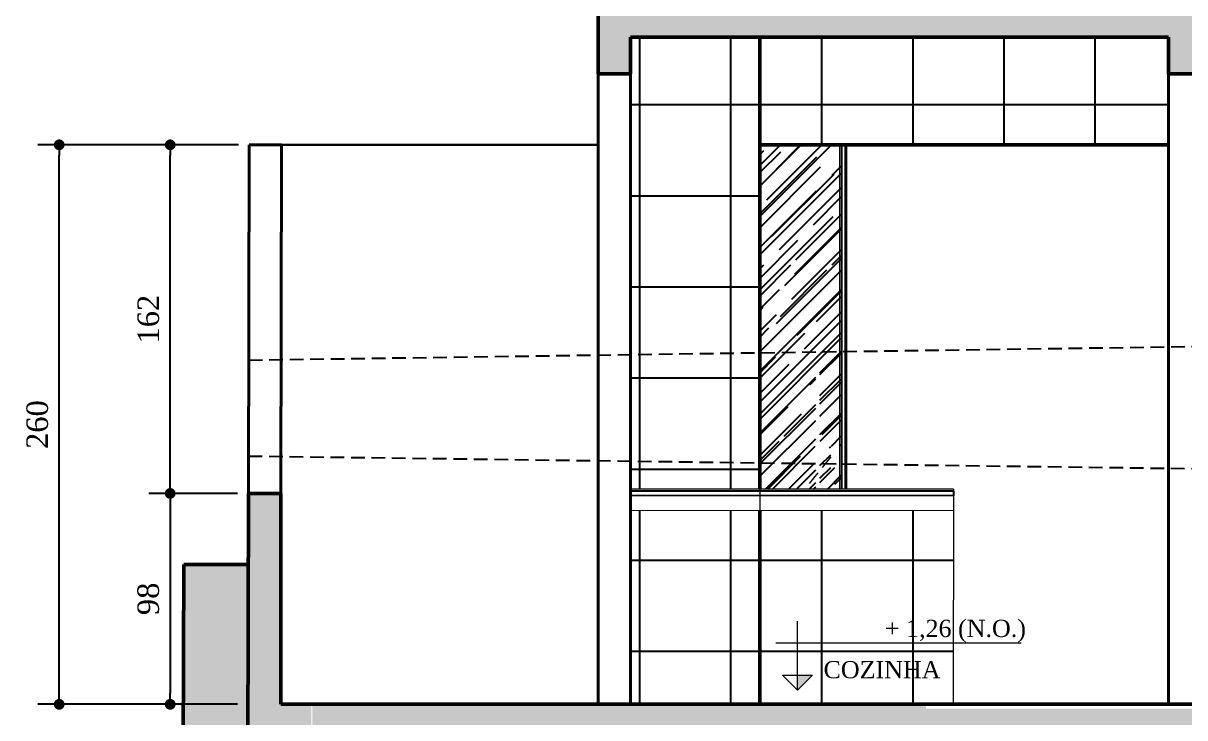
# Model space of a CAD drawing. Header units: millimetres. Extents: x 103208 to 171806, y -164 to 10038.
# Drawn here: x 113053 to 113593, y 2663 to 2986 of the extents above; entities that cross this region are included whole.
import ezdxf

# ---------------------------------------------------------------- set-up
doc = ezdxf.new("R2010")
doc.units = ezdxf.units.MM
doc.linetypes.add('HIDDEN', pattern=[9.525, 6.35, -3.175])
for name, color, linetype in [('COZINHA', 2, 'Continuous'), ('Grama', 84, 'Continuous'), ('Piso', 55, 'Continuous'), ('PN010', 1, 'Continuous'), ('Portas-Cotas', 2, 'Continuous'), ('Projeção Janela - Viga', 1, 'HIDDEN'), ('Projeção perfil', 74, 'HIDDEN')]:
    doc.layers.add(name, color=color, linetype=linetype)
for name, color, linetype, lineweight in [('Fachadas - Varanda', 3, 'Continuous', 30), ('Hachura', 1, 'Continuous', 9), ('Moveis', 1, 'Continuous', 9), ('Parede Baixa', 5, 'Continuous', 50), ('Parede Corte', 4, 'Continuous', 40), ('Pisos Externos', 15, 'Continuous', 9), ('Portas - Janelas', 2, 'Continuous', 20), ('Projeção Portas', 55, 'HIDDEN', 5)]:
    doc.layers.add(name, color=color, linetype=linetype, lineweight=lineweight)
doc.styles.add('Valéria', font='romantic.ttf', dxfattribs={"height": 10})
doc.styles.add('Valéria1', font='romantic.ttf', dxfattribs={"height": 10})
doc.dimstyles.new('Cota - 50', dxfattribs={"dimtxt": 10, "dimasz": 5, "dimexe": 10, "dimexo": 20, "dimgap": 5, "dimtad": 1, "dimtxsty": 'Valéria', "dimblk": 'DOT', "dimcen": 0, "dimclrd": 12, "dimclre": 12, "dimclrt": 2, "dimazin": 2, "dimtfac": 1, "dimtix": 1, "dimtmove": 0, "dimatfit": 3, "dimldrblk": 'DOT', "dimfxl": 1, "dimarcsym": 0})

# ---------------------------------------------------------------- blocks, each defined once
blk = doc.blocks.new('_Dot')
at = {"color": 0, "linetype": 'ByBlock', "lineweight": -2}
blk.add_line((-0.5, 0), (-1, 0), dxfattribs=at)
at = {"color": 0, "linetype": 'ByBlock', "const_width": 0.5}
blk.add_lwpolyline([(-0.25, 0, 1), (0.25, 0, 1)], format="xyb", close=True, dxfattribs=at)
blk = doc.blocks.new('*D901')
at = {"color": 12, "lineweight": -2, "transparency": 16777216}
for p, q in [((113152.82, 2767.45), (113111.48, 2767.45)), ((113121.48, 2762.45), (113121.48, 2674.45)), ((113152.58, 2669.45), (113111.48, 2669.45))]:
    blk.add_line(p, q, dxfattribs=at)
at = {"layer": 'Defpoints', "color": 0, "transparency": 16777216}
for p in [(113172.82, 2767.45), (113121.48, 2669.45), (113172.58, 2669.45)]:
    blk.add_point(p, dxfattribs=at)
at = {"color": 12, "lineweight": -2, "transparency": 16777216, "xscale": 5, "yscale": 5, "zscale": 5}
for p, rotation in [((113121.48, 2767.45), 90), ((113121.48, 2669.45), 270)]:
    blk.add_blockref('_Dot', p, dxfattribs=dict(at, rotation=rotation))
at = {"color": 2, "transparency": 16777216, "insert": (113111.32, 2718.45), "char_height": 10, "attachment_point": 5, "rotation": 90, "style": 'Valéria'}
blk.add_mtext('98', dxfattribs=at)
blk = doc.blocks.new('*D892')
at = {"color": 12, "lineweight": -2, "transparency": 16777216}
for p, q in [((113138.22, 2929.45), (113111.48, 2929.45)), ((113121.48, 2772.45), (113121.48, 2924.45)), ((113137.82, 2767.45), (113111.48, 2767.45))]:
    blk.add_line(p, q, dxfattribs=at)
at = {"layer": 'Defpoints', "color": 0, "transparency": 16777216}
for p in [(113121.48, 2929.45), (113158.22, 2929.45, -132275.13), (113157.82, 2767.45, -94862.44)]:
    blk.add_point(p, dxfattribs=at)
at = {"color": 12, "lineweight": -2, "transparency": 16777216, "xscale": 5, "yscale": 5, "zscale": 5}
for p, rotation in [((113121.48, 2929.45), 90), ((113121.48, 2767.45), 270)]:
    blk.add_blockref('_Dot', p, dxfattribs=dict(at, rotation=rotation))
at = {"color": 2, "transparency": 16777216, "insert": (113111.34, 2848.45), "char_height": 10, "attachment_point": 5, "rotation": 90, "style": 'Valéria'}
blk.add_mtext('162', dxfattribs=at)
blk = doc.blocks.new('*D893')
at = {"color": 12, "lineweight": -2, "transparency": 16777216}
for p, q in [((113153.22, 2929.45), (113059.9, 2929.45)), ((113069.9, 2674.45), (113069.9, 2924.45)), ((113152.82, 2669.45), (113059.9, 2669.45))]:
    blk.add_line(p, q, dxfattribs=at)
at = {"layer": 'Defpoints', "color": 0, "transparency": 16777216}
for p in [(113069.9, 2929.45), (113173.22, 2929.45, -89266.81), (113172.82, 2669.45, -132275.13)]:
    blk.add_point(p, dxfattribs=at)
at = {"color": 12, "lineweight": -2, "transparency": 16777216, "xscale": 5, "yscale": 5, "zscale": 5}
for p, rotation in [((113069.9, 2929.45), 90), ((113069.9, 2669.45), 270)]:
    blk.add_blockref('_Dot', p, dxfattribs=dict(at, rotation=rotation))
at = {"color": 2, "transparency": 16777216, "insert": (113059.75, 2799.45), "char_height": 10, "attachment_point": 5, "rotation": 90, "style": 'Valéria'}
blk.add_mtext('260', dxfattribs=at)

msp = doc.modelspace()

# ---------------------------------------------------------------- hatches: boundary and pattern name
at = {"layer": 'Grama', "transparency": 33554559}
h = msp.add_hatch(dxfattribs=at)
h.set_pattern_fill('AR-RROOF', color=33, scale=0.4, angle=45)
h.set_pattern_definition([(45, (681.49, 8218.683), (8.6210459, 22.9894557), [152.4, -20.32, 50.8, -10.16]), (45, (687.453, 8231.83), (-16.7391974, 2.3707876), [30.48, -3.3528, 60.96, -7.62]), (45, (678.976, 8228.382), (32.5444482, 42.17128274), [81.28, -14.224, 40.64, -10.16])])
h.paths.add_polyline_path([(113395.40422, 2929.45454), (113433.39245, 2929.45454), (113433.39245, 2880.45454), (113395.40422, 2880.45454)])
h.paths.add_polyline_path([(113421.39244, 2824.463), (113423.39244, 2824.463), (113423.39244, 2780.82561), (113421.39244, 2780.85223)], flags=16)
edge = h.paths.add_edge_path(flags=17)
edge.add_line((113429.39245, 2780.74576), (113430.9812, 2780.72462))
edge.add_arc((113431.31616, 2781.66685), 1, 250.4295931, 288.0454953)
edge.add_line((113431.62593, 2780.71604), (113432.39245, 2780.70584))
edge.add_line((113432.39245, 2780.70584), (113432.39245, 2779.463))
edge.add_line((113432.39245, 2779.463), (113429.39245, 2779.463))
edge.add_line((113429.39245, 2779.463), (113429.39245, 2780.74576))
edge = h.paths.add_edge_path(flags=16)
edge.add_arc((113431.31616, 2781.66685), 1, 288.0454953, 610.4295931)
edge.add_line((113430.9812, 2780.72462), (113431.62593, 2780.71604))
h.paths.add_polyline_path([(113428.39245, 2780.75907), (113429.39245, 2780.74576), (113429.39245, 2779.463), (113428.39245, 2779.463)], flags=16)
h.paths.add_polyline_path([(113428.39245, 2789.463), (113429.39245, 2789.463), (113429.39245, 2780.74576), (113428.39245, 2780.75907)], flags=16)
edge = h.paths.add_edge_path()
edge.add_arc((113431.31616, 2781.66685), 1, 288.0454953, 610.4295931)
edge.add_line((113430.9812, 2780.72462), (113429.39245, 2780.74576))
edge.add_line((113429.39245, 2780.74576), (113429.39245, 2789.463))
edge.add_line((113429.39245, 2789.463), (113433.39245, 2789.463))
edge.add_line((113433.39245, 2789.463), (113433.39245, 2880.45454))
edge.add_line((113433.39245, 2880.45454), (113395.40422, 2880.45454))
edge.add_line((113395.40422, 2880.45454), (113395.40422, 2769.48902))
edge.add_line((113395.40422, 2769.48902), (113421.39244, 2769.48902))
edge.add_line((113421.39244, 2769.48902), (113421.39244, 2780.85223))
edge.add_line((113421.39244, 2780.85223), (113423.39244, 2780.82561))
edge.add_line((113423.39244, 2780.82561), (113423.39244, 2769.48902))
edge.add_line((113423.39244, 2769.48902), (113433.39245, 2769.48902))
edge.add_line((113433.39245, 2769.48902), (113433.39245, 2780.69253))
edge.add_line((113433.39245, 2780.69253), (113431.62593, 2780.71604))
at = {"layer": 'Hachura'}
h = msp.add_hatch(dxfattribs=at)
h.set_pattern_fill('EARTH', color=256, scale=2, angle=45)
h.set_pattern_definition([(45, (7824.418, -2144.957), (2e-15, 17.9605122), [12.7, -12.7]), (45, (7821.05, -2141.589), (2e-15, 17.9605122), [12.7, -12.7]), (45, (7817.682, -2138.222), (2e-15, 17.9605122), [12.7, -12.7]), (135, (7817.682, -2135.976), (-17.9605122, 2e-15), [12.7, -12.7]), (135, (7821.05, -2132.609), (-17.9605122, 2e-15), [12.7, -12.7]), (135, (7824.418, -2129.241), (-17.9605122, 2e-15), [12.7, -12.7])])
h.paths.add_polyline_path([(113157.65627, 2462.36553), (113128.32289, 2462.36553), (113128.32289, 2733.55513), (113157.65627, 2733.55513)])
h.paths.add_polyline_path([(113313.47221, 2461.55513), (113188.67727, 2461.72096), (113188.13924, 2658.55513), (113312.21534, 2658.14993)])
h.paths.add_polyline_path([(113578.47221, 2461.55513), (113343.47221, 2462.36553), (113343.47221, 2658.96033), (113578.47221, 2658.14993)])
h.paths.add_polyline_path([(113926.6415, 2462.36553), (113608.47221, 2461.55513), (113608.47221, 2658.14993), (113926.6415, 2658.96033)])
h.paths.add_polyline_path([(114242.4886, 2462.36553), (113956.6415, 2462.36553), (113956.6415, 2658.55513), (114242.4886, 2658.55513)])
h.paths.add_polyline_path([(114608.61409, 2462.85975), (114272.4886, 2462.36553), (114272.4886, 2658.55513), (114608.61409, 2659.04934)])
h.paths.add_polyline_path([(114638.61409, 2658.55513), (114638.61409, 2462.36553), (114982.56193, 2462.43906), (114983.04463, 2658.55513)])
at = {"layer": 'Piso'}
h = msp.add_hatch(dxfattribs=at)
h.set_pattern_fill('ANSI37', color=256, scale=13.333333, angle=-45)
h.set_pattern_definition([(360, (-579.367, 6334.755), (3e-14, 42.333333), []), (90, (-579.367, 6334.755), (-42.333333, 3e-14), [])])
h.paths.add_polyline_path([(113585.39245, 2979.45453), (113395.40422, 2979.45453), (113395.40422, 2929.45454), (113585.39245, 2929.45454)])
h.paths.add_polyline_path([(113395.40422, 2979.45454), (113335.39245, 2979.45454), (113335.39245, 2782.47831), (113395.40422, 2781.67967)])
h.paths.add_polyline_path([(113485.38852, 2759.40401), (113395.40422, 2759.45453), (113395.40422, 2669.45454), (113485.33801, 2669.45454), (113485.35406, 2698.02495), (113412.91178, 2698.02495), (113412.91178, 2683.02495), (113419.91178, 2683.02495), (113412.91178, 2676.02495), (113405.91178, 2683.02495), (113412.91178, 2683.02495), (113412.91178, 2698.02495), (113485.35406, 2698.02495)])
h.paths.add_polyline_path([(113422.65766, 2676.93142), (113479.90027, 2676.93142), (113479.90027, 2694.17402), (113422.65766, 2694.17402)], flags=24)
h.paths.add_polyline_path([(113451.19021, 2696.01342), (113519.37956, 2696.01342), (113519.37956, 2713.25602), (113451.19021, 2713.25602)], flags=9)
h.paths.add_polyline_path([(113335.39245, 2769.48902), (113395.40422, 2769.48902), (113395.40422, 2781.67967), (113335.39245, 2782.47831)])
h.paths.add_polyline_path([(113395.40422, 2759.45453), (113335.39245, 2759.48823), (113335.39245, 2669.45454), (113395.40422, 2669.45454)])
at = {"layer": 'Portas - Janelas'}
msp.add_hatch(color=256, dxfattribs=at).paths.add_polyline_path([(113419.91178, 2683.02495), (113412.91178, 2683.02495), (113412.91178, 2676.02495)])
at = {"layer": 'Portas-Cotas'}
h = msp.add_hatch(dxfattribs=at)
h.set_pattern_fill('AR-CONC', color=256, scale=0.1, angle=45)
h.set_pattern_definition([(95, (681.49, 8218.683), (14.009465, 11.755338), [1.905, -20.955]), (40, (681.49, 8218.683), (-16.0018453, 11.017673), [1.524, -16.7640584]), (145.451445, (682.658, 8219.663), (-1.9923798, 22.7730102), [1.619001, -17.8090245]), (91.1842, (677.898, 8222.275), (22.1410243, 16.1953413), [2.8575, -31.4325]), (141.635558, (679.743, 8223.625), (-0.708662, 34.2826764), [2.428502, -26.713561]), (36.18415, (677.898, 8222.275), (-0.708662, 34.2826764), [2.285997, -25.145973]), (66, (680.592, 8223.173), (17.951998, 3.489515), [1.905, -20.955]), (11, (680.592, 8223.173), (-8.6539927, 17.3941193), [1.524, -16.764]), (116.451445, (682.088, 8223.464), (9.2980052, 20.8836343), [1.619001, -17.8089938]), (82.5, (681.4904, 8218.683), (-5.7605469, 6.19734137), [0, -16.5608, 0, -17.018, 0, -16.8275]), (52.5, (681.49, 8218.683), (-2.3589727, 11.8087), [0, -9.7028, 0, -16.1798, 0, -6.4135]), (12.5, (677.485, 8214.678), (9.9927863, 9.18261956), [0, -6.35, 0, -19.812, 0, -26.289]), (2.5, (675.689, 8212.882), (8.6763904, 12.2722393), [0, -8.255, 0, -13.1572, 0, -18.669])])
h.paths.add_polyline_path([(113320.39246, 2979.45454), (113335.39245, 2979.45454), (113335.39245, 2962.45454), (113320.39246, 2962.45454)])
h.paths.add_polyline_path([(113320.39246, 2992.45454), (114631.75709, 2992.26946), (114631.75709, 2979.26946), (113320.39246, 2979.45454)])
h.paths.add_polyline_path([(113585.39245, 2979.45454), (113600.39245, 2979.45454), (113600.39245, 2962.45454), (113585.39245, 2962.45454)])
h.paths.add_polyline_path([(113929.34607, 2979.45454), (113954.30448, 2979.45454), (113954.30448, 2962.45454), (113929.34607, 2962.45454)])
h.paths.add_polyline_path([(114251.71325, 2979.45454), (114266.71329, 2979.45454), (114266.71329, 2962.45454), (114251.71325, 2962.45454)])
h.paths.add_polyline_path([(114616.72028, 2979.26955), (114631.72033, 2979.26945), (114631.72033, 2962.26945), (114616.72028, 2962.26955)])
h = msp.add_hatch(dxfattribs=at)
h.set_pattern_fill('AR-CONC', color=256, scale=0.1, angle=45)
h.set_pattern_definition([(95, (7823.838, -2144.868), (14.009465, 11.755338), [1.905, -20.955]), (40, (7823.838, -2144.868), (-16.0018453, 11.017673), [1.524, -16.7640584]), (145.451445, (7825.005, -2143.888), (-1.9923798, 22.7730102), [1.619001, -17.8090245]), (91.1842, (7820.246, -2141.276), (22.1410243, 16.1953413), [2.8575, -31.4325]), (141.635558, (7822.09, -2139.926), (-0.708662, 34.2826764), [2.428502, -26.713561]), (36.18415, (7820.246, -2141.276), (-0.708662, 34.282676), [2.285997, -25.145973]), (66, (7822.94, -2140.378), (17.951998, 3.489515), [1.905, -20.955]), (11, (7822.94, -2140.378), (-8.6539927, 17.3941193), [1.524, -16.764]), (116.451445, (7824.436, -2140.087), (9.2980052, 20.8836343), [1.619001, -17.8089938]), (82.5, (7823.838, -2144.868), (-5.7605469, 6.19734137), [0, -16.5608, 0, -17.018, 0, -16.8275]), (52.5, (7823.838, -2144.868), (-2.3589727, 11.8087), [0, -9.7028, 0, -16.1798, 0, -6.4135]), (12.5, (7819.8326, -2148.873), (9.9927863, 9.18261956), [0, -6.35, 0, -19.812, 0, -26.289]), (2.5, (7818.037, -2150.669), (8.6763904, 12.2722393), [0, -8.255, 0, -13.1572, 0, -18.669])])
h.paths.add_polyline_path([(113157.82411, 2767.45454), (113172.58394, 2767.45454), (113172.58394, 2669.45454), (113157.82411, 2669.45454)])
h.paths.add_polyline_path([(113187.07642, 2462.38101), (113157.82411, 2462.38101), (113157.82411, 2669.45454), (113187.07642, 2669.45454)])
h.paths.add_polyline_path([(113472.58484, 2669.45454), (113187.55947, 2669.45454), (113187.55947, 2659.45454), (113472.58484, 2659.45454)])
h.paths.add_polyline_path([(113342.89245, 2462.45454), (113312.89245, 2462.45454), (113312.89245, 2659.45454), (113342.89245, 2659.45454)])
h.paths.add_polyline_path([(113472.58484, 2667.45454), (113628.99295, 2667.45454), (113628.99295, 2659.45454), (113472.58484, 2659.45454)])
h.paths.add_polyline_path([(113577.89245, 2659.45454), (113607.89245, 2659.45454), (113607.89245, 2462.45454), (113577.89245, 2462.45454)])
h.paths.add_polyline_path([(113628.99295, 2659.45454), (113928.58621, 2659.45454), (113928.58621, 2669.45454), (113628.99295, 2669.45454)])
h.paths.add_polyline_path([(113928.58621, 2659.45454), (114982.46487, 2659.45454), (114982.70972, 2669.06581), (113928.58621, 2669.45454)])

# ---------------------------------------------------------------- linework, layer by layer
at = {"layer": 'COZINHA'}
for p, q in [((113485.39245, 2768.48902, -903356.63511), (113335.39245, 2768.48902, -903356.63511)), ((113485.39245, 2766.40401, -903356.63511), (113335.39245, 2766.48823, -903356.63511)), ((113485.39245, 2768.48902, -903356.63511), (113485.39245, 2766.39278, -903356.63511))]:
    msp.add_line(p, q, dxfattribs=at)
at = {"layer": 'Fachadas - Varanda'}
msp.add_line((113320.39245, 2929.45454), (113173.22124, 2929.45454), dxfattribs=at)
at = {"layer": 'Hachura'}
for p, q in [((113412.91178, 2676.02495, 132275.12661), (113412.91178, 2708.02495, 132275.12661)), ((113402.91178, 2698.02495, 132275.12661), (113516.81151, 2698.02495, 132275.12661)), ((113405.91178, 2683.02495, 132275.12661), (113419.91178, 2683.02495, 132275.12661)), ((113405.91178, 2683.02495, 132275.12661), (113412.91178, 2676.02495, 132275.12661)), ((113419.91178, 2683.02495, 132275.12661), (113412.91178, 2676.02495, 132275.12661))]:
    msp.add_line(p, q, dxfattribs=at)
at = {"layer": 'Moveis'}
for p, q in [((113485.39245, 2769.48902, -903356.63511), (113335.39245, 2769.48902, -903356.63511)), ((113395.40422, 2769.48902, -903356.63511), (113395.40422, 2759.45453, -903356.63511)), ((113485.39245, 2769.48902, -903356.63511), (113485.39245, 2768.48902, -903356.63511)), ((113485.39245, 2766.39278, -903356.63511), (113485.33801, 2669.45454, -903356.63511)), ((113485.39245, 2759.404, -903356.63511), (113335.39245, 2759.48823, -903356.63511))]:
    msp.add_line(p, q, dxfattribs=at)
at = {"layer": 'Parede Baixa'}
for p, q in [((113320.39246, 2992.45454, 294825.28266), (113320.39243, 2962.45454, -385540.75425)), ((113585.39245, 2979.45454), (113335.39245, 2979.45454)), ((113335.39245, 2979.45454), (113335.39245, 2962.45454, -385540.75425)), ((113395.40422, 2769.48902, -903356.63511), (113395.40422, 2979.45454)), ((113585.39245, 2962.45454, -385540.75425), (113585.39245, 2979.45454)), ((113320.39245, 2962.45454, -385540.75425), (113335.39245, 2962.45454, -385540.75425)), ((113585.39245, 2962.45454, -385540.75425), (113600.39245, 2962.45454, -385540.75425)), ((113585.39245, 2929.45454), (113395.40422, 2929.45454)), ((113157.07651, 2462.45454, 26880.11283), (113157.82411, 2767.45454, 37412.69148)), ((113172.82415, 2767.45454), (113157.82411, 2767.45454)), ((113172.82415, 2767.45454), (113172.82415, 2669.45454)), ((113395.40422, 2669.45454, -1333745.41216), (113395.40422, 2759.45453, -946529.04352)), ((113127.07642, 2462.45454, -9392.98817), (113127.74313, 2734.45454)), ((113157.74322, 2734.45454), (113127.74313, 2734.45454)), ((115012.48947, 2669.45454), (113172.82415, 2669.45454))]:
    msp.add_line(p, q, dxfattribs=at)
at = {"layer": 'Parede Corte'}
for p, q in [((113320.39245, 2962.45454, -385540.75425), (113320.39245, 2669.45454, -385540.75425)), ((113335.39245, 2962.45454, -385540.75425), (113335.39245, 2669.45454, -385540.75425)), ((113585.39245, 2962.45454, -385540.75425), (113585.39245, 2669.45454, -2613.83562)), ((113157.82411, 2767.45454, 37412.69148), (113158.2212, 2929.45454, 43007.04472)), ((113173.22124, 2929.45454), (113158.2212, 2929.45454)), ((113172.82415, 2767.45454, 37413.96116), (113173.22124, 2929.45454, 43008.31441)), ((113435.39245, 2929.45454, -385540.75425), (113435.39245, 2769.48902, -385540.75425))]:
    msp.add_line(p, q, dxfattribs=at)
at = {"layer": 'Pisos Externos'}
msp.add_line((113432.39245, 2929.45454), (113432.39245, 2769.48902), dxfattribs=at)
at = {"layer": 'PN010'}
msp.add_line((113433.39245, 2929.45454), (113433.39245, 2769.48902), dxfattribs=at)
at = {"layer": 'Portas - Janelas'}
msp.add_line((113435.39245, 2929.45454), (113435.39245, 2769.48902), dxfattribs=at)
at = {"layer": 'Projeção Janela - Viga'}
msp.add_line((113157.86673, 2784.84085, -318634.52776), (115012.60152, 2760.15776, -318634.52776), dxfattribs=at)
at = {"layer": 'Projeção perfil'}
msp.add_line((113157.97604, 2829.43941, 102829.8206), (115012.83664, 2856.08071, 103380.49541), dxfattribs=at)
at = {"layer": 'Projeção Portas'}
msp.add_line((113428.39245, 2784.463), (113416.28395, 2769.48902, -50196.99115), dxfattribs=at)

# ---------------------------------------------------------------- texts
at = {"layer": 'Portas - Janelas', "char_height": 8, "attachment_point": 1}
for s, insert, style in [('+ 1,26 (N.O.)', (113453.54524, 2708.72348, 132275.12661), 'Valéria1'), ('COZINHA', (113425.0482, 2689.57047, 132275.12661), 'Valéria')]:
    msp.add_mtext(s, dxfattribs=dict(at, insert=insert, style=style))

# ---------------------------------------------------------------- dimensions: what is measured, and where the dimension line sits
for base, p1, p2, picture, middle in [((113069.90082, 2929.45454, 132275.12661), (113172.82415, 2669.45454), (113173.22124, 2929.45454, 43008.31441), '*D893', (113059.75289, 2799.45454, 132275.12661)), ((113121.48393, 2929.45454, 132275.12661), (113157.82411, 2767.45454, 37412.69148), (113158.2212, 2929.45454), '*D892', (113111.336, 2848.45454, 132275.12661))]:
    dim = msp.add_linear_dim(base=base, p1=p1, p2=p2, angle=90, dimstyle='Cota - 50')
    dim.commit()
    dim.dimension.update_dxf_attribs({"geometry": picture, "text_midpoint": middle})
dim = msp.add_linear_dim(base=(113121.48393, 2669.45454), p1=(113172.82415, 2767.45454), p2=(113172.58394, 2669.45454), angle=90, dimstyle='Cota - 50', override={"dimtmove": 1})
dim.commit()
dim.dimension.update_dxf_attribs({"geometry": '*D901', "text_midpoint": (113111.32121, 2718.45454)})

doc.saveas('drawing.dxf')
